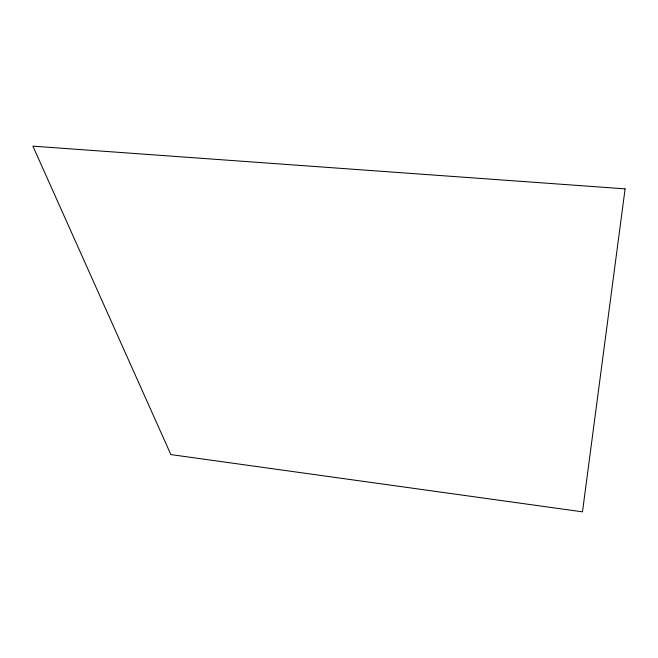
<?xml version="1.0" encoding="UTF-8"?>
<svg xmlns="http://www.w3.org/2000/svg" width="658" height="658" viewBox="0 0 658 658"><rect width="100%" height="100%" fill="white"/><g stroke="black" fill="none" stroke-linecap="round" stroke-linejoin="round"><path stroke-width="0.99" d="M625.1 188.862L582.478 511.842L170.866 454.588L32.9 146.158L625.1 188.862"/></g></svg>
